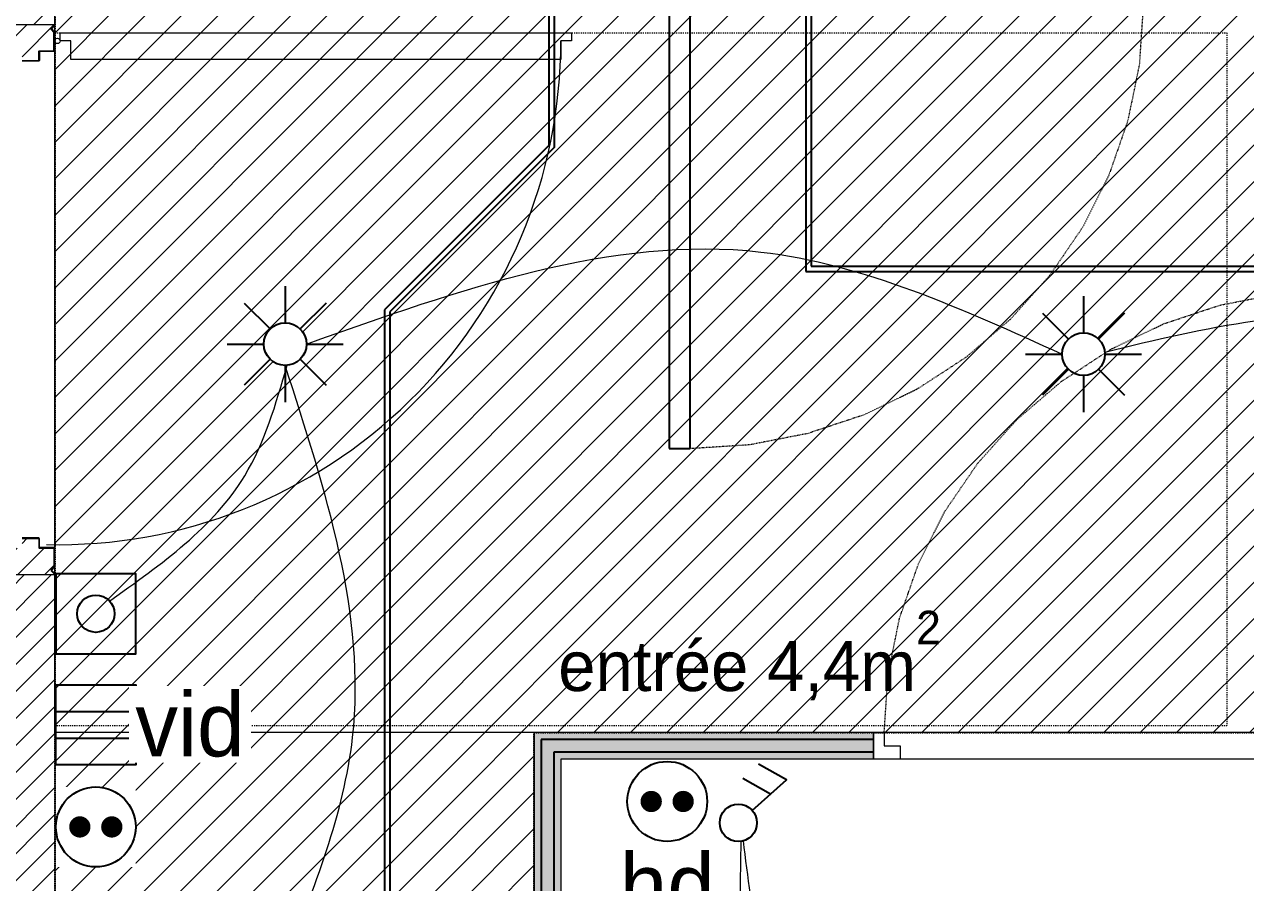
# Model space of a CAD drawing. Header units: centimetres. Extents: x 2191 to 12545, y -680 to 18662.
# Drawn here: x 8572 to 8801.2, y 8016 to 8177 of the extents above; entities that cross this region are included whole.
import ezdxf

# ---------------------------------------------------------------- set-up
doc = ezdxf.new("R2010")
doc.units = ezdxf.units.CM
for name, pattern in [('Style de ligne -13', [0.147638, 0.098425, -0.049213]), ('Style de ligne -18', [0.164042, 0.054681, -0.109361]), ('VW-01', [0.41656, 0.20828, -0.20828])]:
    doc.linetypes.add(name, pattern=pattern)
for name, color, linetype in [('B Faux plafonds', 252, 'Continuous'), ('B Faux plafonds_Hatch', 252, 'Continuous'), ('B GÈnÈral_Hatch', 252, 'Continuous'), ('B Général', 252, 'Continuous'), ('C ANNOTATIONS-texte', 252, 'Continuous'), ('D SURFACES-shab', 252, 'Continuous'), ('F REMPLISSAGE-vert clair', 252, 'Continuous'), ('F REMPLISSAGE-vert foncé', 252, 'Continuous'), ('prlm-CHAUFF', 4, 'Continuous')]:
    doc.layers.add(name, color=color, linetype=linetype)
for name, color, linetype, lineweight in [('F REMPLISSAGE-vert clair_Hatch', 7, 'Continuous', 5), ('F REMPLISSAGE-vert foncÈ_Hatch', 7, 'Continuous', 5), ('prlm-ELEC-CFA', 1, 'Continuous', 25), ('prlm-ELEC-CFO', 1, 'Continuous', 25)]:
    doc.layers.add(name, color=color, linetype=linetype, lineweight=lineweight)
doc.styles.add('Eurostile', font='Eurosti.TTF')
doc.styles.add('prlm-elec-cfa', font='comic.ttf', dxfattribs={"height": 12})
doc.styles.add('prlm-elec-cfo', font='comic.ttf', dxfattribs={"height": 12})
pattern_1 = [(45, (-631.1073, 4809.0284), (2.4253472, -2.6458333), [])]
pattern_2 = [(45, (0, 0), (2.4253472, -2.6458333), [])]

# ---------------------------------------------------------------- blocks, each defined once
blk = doc.blocks.new('xi.SPOT')
at = {"color": 0, "lineweight": 5}
blk.add_wipeout([(-4, 0), (-2.83, -2.83), (0, -4), (2.83, -2.83), (4, 0), (2.83, 2.83), (0, 4), (-2.83, 2.83)], dxfattribs=at).dxf.layer = 'prlm-ELEC-CFO'
at = {"layer": 'prlm-ELEC-CFO', "color": 0, "linetype": 'ByBlock', "lineweight": -2, "flags": 128}
for points in [[(0, 10.88), (0, 4)], [(-7.69, 7.69), (-2.83, 2.83)], [(7.69, 7.69), (2.83, 2.83)], [(-10.88, 0), (-4, 0)], [(4, 0), (10.88, 0)], [(-2.83, -2.83), (-7.69, -7.69)], [(0, -4), (0, -10.88)], [(2.83, -2.83), (7.69, -7.69)]]:
    blk.add_lwpolyline(points, dxfattribs=at)
at = {"layer": 'prlm-ELEC-CFO', "color": 0, "linetype": 'ByBlock', "lineweight": -2}
blk.add_circle((0, 0), 4, dxfattribs=at)
blk = doc.blocks.new('xi.BP')
at = {"layer": 'prlm-ELEC-CFO', "color": 0, "flags": 128}
blk.add_lwpolyline([(-7.5, -7.5), (7.5, -7.5), (7.5, 7.5), (-7.5, 7.5)], close=True, dxfattribs=at)
at = {"layer": 'prlm-ELEC-CFO', "color": 0}
blk.add_circle((0, 0), 3.5, dxfattribs=at)
blk = doc.blocks.new('xi.VID')
at = {"layer": 'prlm-ELEC-CFA', "color": 0, "linetype": 'ByBlock', "lineweight": -2, "flags": 128}
blk.add_lwpolyline([(-7.5, 7.5), (7.5, 7.5), (7.5, -7.5), (-7.5, -7.5)], close=True, dxfattribs=at)
at = {"layer": 'prlm-ELEC-CFA', "color": 0}
for points in [[(-7.5, 2.5), (7.5, 2.5)], [(-7.5, -2.5), (7.5, -2.5)]]:
    blk.add_lwpolyline(points, dxfattribs=at)
blk = doc.blocks.new('xi.PC')
at = {"color": 0, "lineweight": 5}
blk.add_wipeout([(-7.5, -7.5), (7.5, -7.5), (7.5, 7.5), (-7.5, 7.5)], dxfattribs=at).dxf.layer = 'prlm-ELEC-CFO'
at = {"layer": 'prlm-ELEC-CFO', "color": 0, "linetype": 'ByBlock', "lineweight": 5, "const_width": 2}
for points in [[(-4, 0, 1), (-2, 0, 1)], [(2, 0, 1), (4, 0, 1)]]:
    blk.add_lwpolyline(points, format="xyb", close=True, dxfattribs=at)
at = {"layer": 'prlm-ELEC-CFO', "color": 0, "linetype": 'ByBlock', "lineweight": -2}
blk.add_circle((0, 0), 7.5, dxfattribs=at)
blk = doc.blocks.new('xi.DA')
at = {"layer": 'prlm-ELEC-CFO', "color": 0}
for points in [[(0.61, -1.67), (7.04, 4.05), (1.81, 7.01)], [(4.05, 1.39), (-1.17, 4.34)]]:
    blk.add_lwpolyline(points, dxfattribs=at)
blk.add_circle((-2, -4), 3.5, dxfattribs=at)
blk = doc.blocks.new('xi.PCHD')
at = {"color": 0, "lineweight": 5}
blk.add_wipeout([(-7.5, -7.5), (7.5, -7.5), (7.5, 7.5), (-7.5, 7.5)], dxfattribs=at).dxf.layer = 'prlm-ELEC-CFO'
at = {"layer": 'prlm-ELEC-CFO', "color": 0, "linetype": 'ByBlock', "lineweight": 5, "const_width": 2}
for points in [[(-4, 0, 1), (-2, 0, 1)], [(2, 0, 1), (4, 0, 1)]]:
    blk.add_lwpolyline(points, format="xyb", close=True, dxfattribs=at)
at = {"layer": 'prlm-ELEC-CFO', "color": 0, "linetype": 'ByBlock', "lineweight": -2}
blk.add_circle((0, 0), 7.5, dxfattribs=at)

msp = doc.modelspace()

# ---------------------------------------------------------------- hatches: boundary and pattern name
at = {"layer": 'B Faux plafonds_Hatch', "linetype": 'Continuous', "lineweight": 5, "true_color": 0xaaaaaa}
h = msp.add_hatch(dxfattribs=at)
h.set_pattern_fill('F_P__SOFFITE', color=253, style=0, pattern_type=2)
h.set_pattern_definition([(45, (8862.316, 7933.679), (-3.52778, 3.30729), [])])
h.paths.add_polyline_path([(8577.69, 7693.17), (8735.7, 7693.17), (8735.8, 7783.17), (8667.79, 7783.17), (8667.69, 8044.17), (8828.38, 8044.17), (8898.38, 8044.17), (8898.38, 8180.42), (8788.99, 8180.47), (8788.99, 8330.47), (8648.99, 8330.42), (8648.99, 8180.42), (8577.69, 8180.42)])
at = {"layer": 'B GÈnÈral_Hatch', "linetype": 'Continuous', "lineweight": 5}
h = msp.add_hatch(dxfattribs=at)
h.set_pattern_fill('50_BETON', style=0, pattern_type=2)
h.set_pattern_definition(pattern_1)
h.paths.add_polyline_path([(8577.69, 8177), (8577.69, 8340.42), (8559.69, 8360.42), (8559.69, 8177)])
h = msp.add_hatch(dxfattribs=at)
h.set_pattern_fill('50_BETON', style=0, pattern_type=2)
h.set_pattern_definition(pattern_2)
edge = h.paths.add_edge_path()
edge.add_line((8559.74, 8177), (8560.32, 8176.34))
edge.add_line((8560.32, 8176.34), (8560.32, 8176.33))
edge.add_arc((8560.17, 8176.2), 0.2, -41.0091, 41.0091, ccw=False)
edge.add_line((8560.32, 8176.07), (8560.32, 8176.06))
edge.add_line((8560.32, 8176.06), (8559.83, 8175.5))
edge.add_line((8559.83, 8175.5), (8559.83, 8175.5))
edge.add_arc((8559.87, 8175.47), 0.05, 138.9909, 180)
edge.add_line((8559.82, 8175.47), (8559.82, 8175.47))
edge.add_line((8559.82, 8175.47), (8559.82, 8172.1))
edge.add_line((8559.82, 8172.1), (8559.82, 8172.1))
edge.add_arc((8559.86, 8172.1), 0.0435, 180, 270)
edge.add_line((8559.86, 8172.05), (8571.38, 8172.05))
edge.add_arc((8571.38, 8171.88), 0.174, 0, 90, ccw=False)
edge.add_line((8571.56, 8171.88), (8571.56, 8171.85))
edge.add_line((8571.56, 8171.85), (8571.56, 8170.3))
edge.add_line((8571.56, 8170.3), (8571.56, 8170.3))
edge.add_arc((8571.6, 8170.3), 0.0435, 180, 270)
edge.add_line((8571.6, 8170.25), (8574.65, 8170.25))
edge.add_arc((8574.65, 8170.3), 0.0435, 270, 360)
edge.add_line((8574.69, 8170.3), (8574.69, 8170.3))
edge.add_line((8574.69, 8170.3), (8574.69, 8171.85))
edge.add_line((8574.69, 8171.85), (8574.69, 8171.88))
edge.add_arc((8574.86, 8171.88), 0.174, 90, 180, ccw=False)
edge.add_line((8574.86, 8172.05), (8577.52, 8172.05))
edge.add_arc((8577.52, 8172.1), 0.0435, 270, 360)
edge.add_line((8577.56, 8172.1), (8577.56, 8172.1))
edge.add_line((8577.56, 8172.1), (8577.56, 8175.47))
edge.add_line((8577.56, 8175.47), (8577.56, 8175.47))
edge.add_arc((8577.51, 8175.47), 0.05, 0, 41.0091)
edge.add_line((8577.55, 8175.5), (8577.55, 8175.5))
edge.add_line((8577.55, 8175.5), (8577.06, 8176.06))
edge.add_line((8577.06, 8176.06), (8577.05, 8176.07))
edge.add_arc((8577.2, 8176.2), 0.2, 143.0967, 221.0091, ccw=False)
edge.add_line((8577.05, 8176.32), (8577.05, 8176.33))
edge.add_line((8577.05, 8176.33), (8577.5, 8176.84))
edge.add_line((8577.5, 8176.84), (8577.5, 8176.84))
edge.add_line((8577.5, 8176.84), (8577.64, 8177))
edge.add_line((8577.64, 8177), (8559.74, 8177))
h = msp.add_hatch(dxfattribs=at)
h.set_pattern_fill('50_BETON', style=0, pattern_type=2)
h.set_pattern_definition(pattern_2)
edge = h.paths.add_edge_path()
edge.add_line((8559.74, 8073.8), (8560.32, 8074.47))
edge.add_line((8560.32, 8074.47), (8560.32, 8074.48))
edge.add_arc((8560.17, 8074.61), 0.2, 318.9909, 401.0091)
edge.add_line((8560.32, 8074.74), (8560.32, 8074.75))
edge.add_line((8560.32, 8074.75), (8559.83, 8075.31))
edge.add_line((8559.83, 8075.31), (8559.83, 8075.31))
edge.add_arc((8559.87, 8075.34), 0.05, 180, 221.0091, ccw=False)
edge.add_line((8559.82, 8075.34), (8559.82, 8075.34))
edge.add_line((8559.82, 8075.34), (8559.82, 8078.7))
edge.add_line((8559.82, 8078.7), (8559.82, 8078.71))
edge.add_arc((8559.86, 8078.71), 0.0435, 90, 180, ccw=False)
edge.add_line((8559.86, 8078.75), (8571.38, 8078.75))
edge.add_arc((8571.38, 8078.93), 0.174, 270, 360)
edge.add_line((8571.56, 8078.93), (8571.56, 8078.95))
edge.add_line((8571.56, 8078.95), (8571.56, 8080.5))
edge.add_line((8571.56, 8080.5), (8571.56, 8080.51))
edge.add_arc((8571.6, 8080.51), 0.0435, 90, 180, ccw=False)
edge.add_line((8571.6, 8080.55), (8574.65, 8080.55))
edge.add_arc((8574.65, 8080.51), 0.0435, 0, 90, ccw=False)
edge.add_line((8574.69, 8080.51), (8574.69, 8080.5))
edge.add_line((8574.69, 8080.5), (8574.69, 8078.95))
edge.add_line((8574.69, 8078.95), (8574.69, 8078.93))
edge.add_arc((8574.86, 8078.93), 0.174, 180, 270)
edge.add_line((8574.86, 8078.75), (8577.52, 8078.75))
edge.add_arc((8577.52, 8078.71), 0.0435, 0, 90, ccw=False)
edge.add_line((8577.56, 8078.71), (8577.56, 8078.7))
edge.add_line((8577.56, 8078.7), (8577.56, 8075.34))
edge.add_line((8577.56, 8075.34), (8577.56, 8075.34))
edge.add_arc((8577.51, 8075.34), 0.05, 318.9909, 360, ccw=False)
edge.add_line((8577.55, 8075.31), (8577.55, 8075.31))
edge.add_line((8577.55, 8075.31), (8577.06, 8074.75))
edge.add_line((8577.06, 8074.75), (8577.05, 8074.74))
edge.add_arc((8577.2, 8074.61), 0.2, 138.9909, 216.9033)
edge.add_line((8577.05, 8074.49), (8577.05, 8074.48))
edge.add_line((8577.05, 8074.48), (8577.5, 8073.97))
edge.add_line((8577.5, 8073.97), (8577.5, 8073.97))
edge.add_line((8577.5, 8073.97), (8577.64, 8073.8))
edge.add_line((8577.64, 8073.8), (8559.74, 8073.8))
h = msp.add_hatch(dxfattribs=at)
h.set_pattern_fill('50_BETON', style=0, pattern_type=2)
h.set_pattern_definition(pattern_1)
h.paths.add_polyline_path([(8559.69, 7289.52), (8577.69, 7305.52), (8577.69, 8073.8), (8559.69, 8073.8)])

# ---------------------------------------------------------------- linework, layer by layer
at = {"layer": 'B Faux plafonds', "linetype": 'VW-01', "flags": 128}
msp.add_lwpolyline([(8577.69, 7693.17), (8735.7, 7693.17), (8735.8, 7783.17), (8667.79, 7783.17), (8667.69, 8044.17), (8828.38, 8044.17), (8898.38, 8044.17), (8898.38, 8180.42), (8788.99, 8180.47), (8788.99, 8330.47), (8648.99, 8330.42), (8648.99, 8180.42), (8577.69, 8180.42)], close=True, dxfattribs=at)
at = {"layer": 'B GÈnÈral_Hatch', "color": 9, "linetype": 'Continuous', "true_color": 0xc0dcc0}
for points in [[(8731.38, 8044.17), (8731.38, 8039.17), (8667.69, 8044.17), (8672.69, 8039.17)], [(8667.69, 8044.17), (8672.69, 8039.17), (8667.69, 7783.17), (8672.69, 7788.17)]]:
    msp.add_solid(points, dxfattribs=at)
at = {"layer": 'B Général', "color": 7, "linetype": 'Continuous', "lineweight": 18}
for p, q in [((8577.69, 8340.42), (8577.69, 8177)), ((8577.69, 8073.8), (8577.69, 7315.52))]:
    msp.add_line(p, q, dxfattribs=at)
at = {"layer": 'B Général', "color": 7, "linetype": 'Continuous', "lineweight": 5}
for p, q in [((8577.69, 8340.42), (8577.69, 8177)), ((8559.69, 8177), (8577.69, 8177)), ((8578.69, 8175.4), (8674.69, 8175.42)), ((8578.69, 8173.9), (8578.69, 8175.4)), ((8580.69, 8173.9), (8578.69, 8173.9)), ((8580.69, 8170.4), (8580.69, 8173.9)), ((8674.69, 8173.92), (8672.69, 8173.92)), ((8672.69, 8173.92), (8672.69, 8170.42)), ((8674.69, 8175.42), (8674.69, 8173.92)), ((8672.69, 8170.42), (8580.69, 8170.4)), ((8559.69, 8073.8), (8577.69, 8073.8)), ((8577.69, 8073.8), (8577.69, 7315.52))]:
    msp.add_line(p, q, dxfattribs=at)
at = {"layer": 'B Général'}
for p, q in [((8692.99, 8180.42), (8692.99, 8097.42)), ((8696.99, 8097.42), (8696.99, 8180.42)), ((8692.99, 8097.42), (8696.99, 8097.42))]:
    msp.add_line(p, q, dxfattribs=at)
at = {"layer": 'B Général', "linetype": 'Style de ligne -18', "lineweight": 5}
for p, q in [((8781.99, 8180.42), (8781.27, 8169.58)), ((8781.27, 8169.58), (8779.1, 8158.94)), ((8779.1, 8158.94), (8775.52, 8148.65)), ((8775.52, 8148.65), (8770.61, 8138.92)), ((8770.61, 8138.92), (8764.43, 8129.89)), ((8796.38, 8124.34), (8807.28, 8126.46)), ((8785.85, 8120.85), (8796.38, 8124.34)), ((8757.1, 8121.73), (8748.74, 8114.57)), ((8748.74, 8114.57), (8739.49, 8108.54)), ((8739.49, 8108.54), (8729.52, 8103.74)), ((8729.52, 8103.74), (8718.99, 8100.25)), ((8750.94, 8094.69), (8758.27, 8102.86)), ((8718.99, 8100.25), (8708.09, 8098.13)), ((8708.09, 8098.13), (8696.99, 8097.42)), ((8744.77, 8085.67), (8750.94, 8094.69)), ((8739.85, 8075.93), (8744.77, 8085.67)), ((8736.27, 8065.65), (8739.85, 8075.93)), ((8734.1, 8055), (8736.27, 8065.65)), ((8733.38, 8044.17), (8734.1, 8055))]:
    msp.add_line(p, q, dxfattribs=at)
at = {"layer": 'B Général', "linetype": 'Style de ligne -13', "lineweight": 5}
msp.add_line((8577.69, 8172.1), (8577.69, 8078.7), dxfattribs=at)
at = {"layer": 'B Général', "color": 98, "linetype": 'Continuous', "lineweight": 13, "true_color": 0x004400}
for p, q in [((8731.38, 8044.17), (8667.69, 8044.17)), ((8667.69, 8044.17), (8667.69, 7783.17)), ((8731.38, 8044.17), (8731.38, 8039.17)), ((8731.38, 8039.17), (8672.69, 8039.17)), ((8672.69, 8039.17), (8672.69, 7788.17))]:
    msp.add_line(p, q, dxfattribs=at)
at = {"layer": 'B Général', "linetype": 'Continuous', "lineweight": 5, "flags": 128}
for points in [[(8571.6, 8170.25), (8574.65, 8170.25, 0.414214), (8574.69, 8170.3), (8574.69, 8170.3), (8574.69, 8171.85), (8574.69, 8171.88, -0.414214), (8574.86, 8172.05), (8577.52, 8172.05, 0.414214), (8577.56, 8172.1), (8577.56, 8172.1), (8577.56, 8175.47), (8577.56, 8175.47, 0.18087), (8577.55, 8175.5), (8577.55, 8175.5), (8577.06, 8176.06), (8577.05, 8176.07, -0.353689), (8577.05, 8176.32), (8577.05, 8176.33), (8577.5, 8176.84), (8577.5, 8176.84), (8577.64, 8177), (8577.73, 8176.9), (8577.2, 8176.28, 0.385556), (8577.15, 8176.17), (8577.15, 8176.16), (8577.64, 8175.61), (8577.64, 8175.6, -0.18087), (8577.69, 8175.47), (8577.69, 8175.47), (8577.69, 8172.1), (8577.69, 8172.08, -0.414214), (8577.52, 8171.9), (8574.86, 8171.9, 0.414214), (8574.82, 8171.86), (8574.82, 8171.85), (8574.82, 8170.3), (8574.82, 8170.28, -0.414214), (8574.65, 8170.1), (8571.6, 8170.1, -0.414214)], [(8571.6, 8080.55), (8574.65, 8080.55, -0.414214), (8574.69, 8080.51), (8574.69, 8080.5), (8574.69, 8078.95), (8574.69, 8078.93, 0.414214), (8574.86, 8078.75), (8577.52, 8078.75, -0.414214), (8577.56, 8078.71), (8577.56, 8078.7), (8577.56, 8075.34), (8577.56, 8075.34, -0.18087), (8577.55, 8075.31), (8577.55, 8075.31), (8577.06, 8074.75), (8577.05, 8074.74, 0.353689), (8577.05, 8074.49), (8577.05, 8074.48), (8577.5, 8073.97), (8577.5, 8073.97), (8577.64, 8073.8), (8577.73, 8073.91), (8577.2, 8074.53, -0.385556), (8577.15, 8074.64), (8577.15, 8074.65), (8577.64, 8075.2), (8577.64, 8075.2, 0.18087), (8577.69, 8075.34), (8577.69, 8075.34), (8577.69, 8078.7), (8577.69, 8078.73, 0.414214), (8577.52, 8078.9), (8574.86, 8078.9, -0.414214), (8574.82, 8078.95), (8574.82, 8078.95), (8574.82, 8080.5), (8574.82, 8080.53, 0.414214), (8574.65, 8080.7), (8571.6, 8080.7, 0.414214)]]:
    msp.add_lwpolyline(points, format="xyb", dxfattribs=at)
at = {"layer": 'B Général', "color": 154, "linetype": 'VW-01', "lineweight": 5, "true_color": 0x0053a6, "flags": 128}
msp.add_lwpolyline([(8577.69, 8175.42), (8797.69, 8175.42), (8797.69, 8045.42), (8577.69, 8045.42)], close=True, dxfattribs=at)
at = {"layer": 'B Général', "color": 7, "linetype": 'Continuous', "lineweight": 5, "flags": 128}
msp.add_lwpolyline([(8731.38, 8044.17), (8733.38, 8044.17), (8733.38, 8041.67), (8736.38, 8041.67), (8736.38, 8039.17), (8731.38, 8039.17), (8731.38, 8039.17), (8731.38, 8039.17), (8731.38, 8043.45), (8731.38, 8043.45)], close=True, dxfattribs=at)
at = {"layer": 'B Général', "linetype": 'Continuous', "lineweight": 5}
msp.add_circle((8578.19, 8173.9), 0.5, dxfattribs=at)
at = {"layer": 'D SURFACES-shab', "lineweight": 18, "flags": 128}
for points in [[(8577.69, 8044.17), (8577.69, 8180.42), (8898.38, 8180.42), (8898.38, 8044.17), (8828.38, 8044.17), (8828.38, 8044.17)], [(8577.69, 8044.17), (8577.69, 7693.17), (8735.59, 7693.17), (8735.8, 7783.17), (8667.79, 7783.17), (8667.69, 8044.17)], [(8828.38, 8009.17), (8828.38, 8039.17), (8672.69, 8039.17), (8672.69, 7788.17), (8843.69, 7788.17), (8843.69, 7864.17), (8898.38, 7864.17), (8898.38, 8009.17)]]:
    msp.add_lwpolyline(points, close=True, dxfattribs=at)
at = {"layer": 'F REMPLISSAGE-vert clair'}
for p, q in [((8731.38, 8042.87), (8668.99, 8042.87)), ((8668.99, 8042.87), (8668.99, 7784.47)), ((8731.38, 8040.47), (8671.39, 8040.47)), ((8671.39, 8040.47), (8671.39, 7786.87))]:
    msp.add_line(p, q, dxfattribs=at)
at = {"layer": 'F REMPLISSAGE-vert clair_Hatch', "color": 9, "linetype": 'Continuous', "true_color": 0xc0dcc0}
for points in [[(8731.38, 8040.47), (8731.38, 8042.87), (8671.39, 8040.47), (8668.99, 8042.87)], [(8671.39, 8040.47), (8668.99, 8042.87), (8671.39, 7786.87), (8668.99, 7784.47)]]:
    msp.add_solid(points, dxfattribs=at)
at = {"layer": 'F REMPLISSAGE-vert foncÈ_Hatch', "color": 54, "linetype": 'Continuous', "true_color": 0x99aa00}
for points in [[(8731.38, 8042.87), (8731.38, 8044.17), (8668.99, 8042.87), (8667.69, 8044.17)], [(8668.99, 8042.87), (8667.69, 8044.17), (8668.99, 7784.47), (8667.69, 7783.17)], [(8731.38, 8039.17), (8731.38, 8040.47), (8672.69, 8039.17), (8671.39, 8040.47)], [(8672.69, 8039.17), (8671.39, 8040.47), (8672.69, 7788.17), (8671.39, 7786.87)]]:
    msp.add_solid(points, dxfattribs=at)
at = {"layer": 'F REMPLISSAGE-vert foncé', "color": 98, "linetype": 'Continuous', "lineweight": 13, "true_color": 0x004400}
for p, q in [((8731.38, 8044.17), (8667.69, 8044.17)), ((8667.69, 8044.17), (8667.69, 7783.17)), ((8731.38, 8039.17), (8672.69, 8039.17)), ((8672.69, 8039.17), (8672.69, 7788.17))]:
    msp.add_line(p, q, dxfattribs=at)
at = {"layer": 'F REMPLISSAGE-vert foncé'}
for p, q in [((8731.38, 8042.87), (8668.99, 8042.87)), ((8668.99, 8042.87), (8668.99, 7784.47)), ((8731.38, 8040.47), (8671.39, 8040.47)), ((8671.39, 8040.47), (8671.39, 7786.87))]:
    msp.add_line(p, q, dxfattribs=at)
at = {"layer": 'prlm-CHAUFF', "ltscale": 50}
for p, q in [((8671.46, 8276.63), (8671.46, 8153.9)), ((8670.46, 8275.63), (8670.46, 8154.32)), ((8719.69, 8262.71), (8719.69, 8131.65)), ((8718.69, 8262.29), (8718.69, 8130.65)), ((8670.46, 8154.32), (8639.61, 8123.48)), ((8671.46, 8153.9), (8640.61, 8123.06)), ((8718.69, 8130.65), (8869.92, 8130.65)), ((8719.69, 8131.65), (8869.92, 8131.65)), ((8639.61, 8123.48), (8639.61, 7756.86)), ((8640.61, 8123.06), (8640.61, 7757.86))]:
    msp.add_line(p, q, dxfattribs=at)
at = {"layer": 'prlm-ELEC-CFO', "lineweight": 13}
for points in [[(8706.5, 8023.77), (8721.58, 7918.37), (8889.74, 7904.59)], [(8706.89, 8023.84), (8716.62, 7986.52), (8754.09, 7957.23)]]:
    msp.add_spline(points, degree=3, dxfattribs=at)

# ---------------------------------------------------------------- block references
at = {"layer": 'prlm-ELEC-CFA'}
msp.add_blockref('xi.VID', (8585.41, 8045.61), dxfattribs=at)
at = {"layer": 'prlm-ELEC-CFO'}
for name, p in [('xi.BP', (8585.41, 8066.46)), ('xi.DA', (8708, 8031.23))]:
    msp.add_blockref(name, p, dxfattribs=at)

# ---------------------------------------------------------------- texts
at = {"layer": 'C ANNOTATIONS-texte', "insert": (8672.2, 8067.01), "char_height": 9.412, "width": 138.768, "attachment_point": 1, "line_spacing_factor": 0.894142, "style": 'Eurostile'}
msp.add_mtext('entrée 4,4m{\\H0.6667x;\\S2^ ;}', dxfattribs=at)

# ---------------------------------------------------------------- next in the draw order: block references
at = {"layer": 'prlm-ELEC-CFO'}
for name, p in [('xi.SPOT', (8620.94, 8117.04)), ('xi.SPOT', (8770.79, 8115.15)), ('xi.PCHD', (8692.65, 8031.23)), ('xi.PC', (8585.41, 8026.46))]:
    msp.add_blockref(name, p, dxfattribs=at)

# ---------------------------------------------------------------- next in the draw order: texts
at = {"layer": 'prlm-ELEC-CFA', "lineweight": 20, "insert": (8603.08, 8045.61), "char_height": 12, "attachment_point": 5, "line_spacing_factor": 0.8, "style": 'prlm-elec-cfa', "bg_fill": 3, "box_fill_scale": 1.1, "bg_fill_color": 256, "bg_fill_transparency": 0}
msp.add_mtext('vid', dxfattribs=at)

# ---------------------------------------------------------------- next in the draw order: linework, layer by layer
at = {"layer": 'B Général', "linetype": 'Style de ligne -18', "lineweight": 5}
for p, q in [((8764.43, 8129.89), (8757.1, 8121.73)), ((8775.88, 8116.05), (8785.85, 8120.85)), ((8766.63, 8110.02), (8775.88, 8116.05)), ((8758.27, 8102.86), (8766.63, 8110.02))]:
    msp.add_line(p, q, dxfattribs=at)
at = {"layer": 'B Général', "color": 7, "linetype": 'Continuous', "lineweight": 5}
msp.add_arc((8578.19, 8173.9), 94.5, 268.7677, 0, dxfattribs=at)
at = {"layer": 'prlm-ELEC-CFO', "lineweight": 13}
for points in [[(8624.94, 8117.04), (8710.25, 8134.31), (8766.79, 8115.15)], [(8887.5, 8082.52), (8829.57, 8121.14), (8774.78, 8115.49)], [(8587.98, 8068.83), (8613.35, 8092.31), (8621.32, 8113.06)], [(8620.88, 8001.04), (8633.6, 8043.21), (8620.94, 8113.04)]]:
    msp.add_spline(points, degree=3, dxfattribs=at)

# ---------------------------------------------------------------- next in the draw order: texts
at = {"layer": 'prlm-ELEC-CFO', "lineweight": 20, "insert": (8692.65, 8015.4), "char_height": 12, "attachment_point": 5, "line_spacing_factor": 0.8, "style": 'prlm-elec-cfo', "bg_fill": 3, "box_fill_scale": 1.1, "bg_fill_color": 256, "bg_fill_transparency": 0}
msp.add_mtext('hd', dxfattribs=at)

doc.saveas('drawing.dxf')
